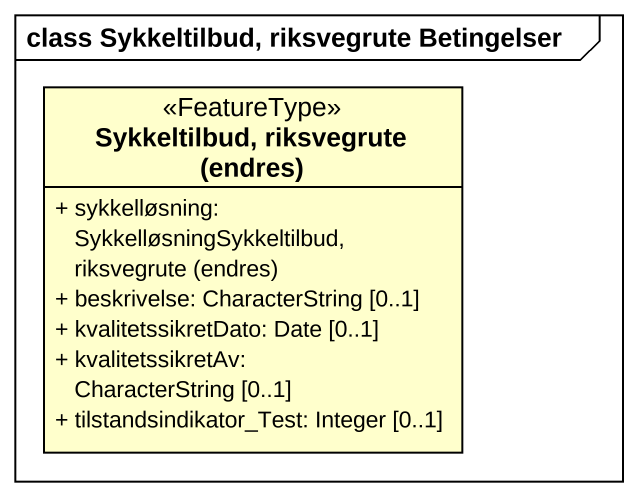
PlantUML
@startuml
mainframe class Sykkeltilbud, riksvegrute Betingelser
hide circle
hide empty members
skinparam classAttributeIconSize 0
class "Sykkeltilbud, riksvegrute (endres)" as Sykkeltilbud_riksvegrute <<FeatureType>> {
  {field} + sykkelløsning: SykkelløsningSykkeltilbud, riksvegrute (endres)
  + beskrivelse: CharacterString [0..1]
  + kvalitetssikretDato: Date [0..1]
  + kvalitetssikretAv: CharacterString [0..1]
  + tilstandsindikator_Test: Integer [0..1]
}
@enduml
